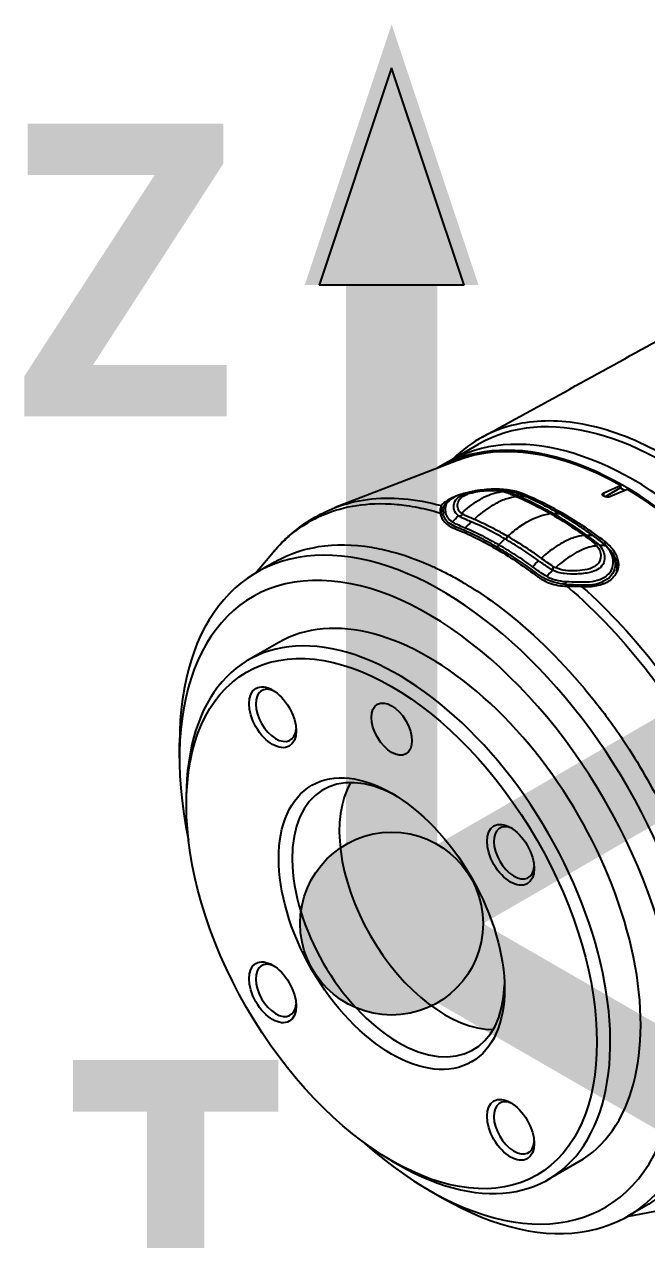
# Model space of a CAD drawing. Header units: millimetres. Extents: x 0 to 4378, y 0 to 2376.
# Drawn here: x 2523.5 to 2588.9, y 1861.7 to 1989.2 of the extents above; entities that cross this region are included whole.
import ezdxf

# ---------------------------------------------------------------- set-up
doc = ezdxf.new("R2010")
doc.units = ezdxf.units.MM
doc.header["$LTSCALE"] = 0.2
for name, color, linetype in [('01_Object Line', 4, 'Continuous'), ('07_Special Line2', 76, 'Continuous'), ('12_Before Rev.Num.', 5, 'Continuous')]:
    doc.layers.add(name, color=color, linetype=linetype)
doc.layers.add('14_Mark', color=7, linetype='Continuous', true_color=0xe03c31)
doc.styles.add('Rainbow-5.0 Style', font='malgunsl.ttf')

# ---------------------------------------------------------------- blocks, each defined once
blk = doc.blocks.new('Blk$A32R2-0W24N')
for p, q in [((-140.7, 909.32), (-137.52, 911.15)), ((-139.84, 909.42), (-152.59, 904.5)), ((-140.7, 909.32), (-141.76, 908.7)), ((-133.05, 905.85), (-133.05, 906.02)), ((-133.05, 905.67), (-133.05, 905.67)), ((-124.38, 906.06), (-122.61, 906.82)), ((-124.38, 905.71), (-124.38, 906.06)), ((-122.61, 906.58), (-124.23, 905.65)), ((-121.91, 906.42), (-123.67, 905.66)), ((-122.61, 906.82), (-122.61, 906.58)), ((-122.61, 906.58), (-122.15, 906.31)), ((-141.49, 903.74), (-141.49, 903.67)), ((-139.54, 903.59), (-139.54, 903.59)), ((-139.09, 903.76), (-139.09, 903.76)), ((-128.71, 903.67), (-128.71, 903.91)), ((-139.48, 902.29), (-139.48, 902.29)), ((-138.58, 901.91), (-138.58, 901.91)), ((-136.23, 902.44), (-136.23, 902.44)), ((-136.95, 901.11), (-136.95, 901.11)), ((-135.02, 900.96), (-135.02, 900.96)), ((-124.25, 900.93), (-124.25, 900.59)), ((-160.95, 897.63), (-159.04, 899.87)), ((-134.22, 899.54), (-134.22, 899.54)), ((-131.56, 899.64), (-131.56, 899.64)), ((-130.53, 899.56), (-130.53, 899.56)), ((-130.51, 899.57), (-130.51, 899.57)), ((-130.22, 899.81), (-130.22, 899.81)), ((-130.1, 899.9), (-130.1, 899.9)), ((-129.34, 900.45), (-129.34, 900.45)), ((-127.07, 899.88), (-127.07, 899.88)), ((-124.25, 900.5), (-124.25, 900.5)), ((-158.96, 898.77), (-160.85, 897.68)), ((-126, 898.05), (-126, 898.05)), ((-124.55, 898.43), (-124.55, 898.43)), ((-122.98, 898.12), (-122.98, 897.82)), ((-131.37, 897.57), (-131.37, 897.57)), ((-128.62, 897.59), (-128.63, 897.59)), ((-127.88, 897.52), (-127.88, 897.52)), ((-126, 897.66), (-126, 897.66)), ((-127.09, 896.71), (-127.09, 896.71)), ((-126.25, 895.82), (-126.25, 895.82)), ((-125.43, 896.45), (-125.43, 896.45)), ((-126.19, 894.41), (-126.19, 894.41)), ((-158.5, 890.35), (-161.68, 888.51)), ((-168.93, 878.2), (-168.93, 879.83)), ((-168.2, 873.29), (-168.2, 874.1)), ((-146.65, 835.96), (-145.95, 835.55)), ((-127.03, 835.83), (-130.21, 833.99)), ((-142.76, 832.88), (-141.35, 832.06)), ((-119.01, 830.62), (-121.94, 830.08)), ((-119.97, 831.22), (-121.85, 830.13))]:
    blk.add_line(p, q)
for centre, major_axis, ratio, start_param, end_param in [((-118.02, 877.38), (19.5, -33.77), 0.57735, 0, 3.141593), ((-121.2, 875.54), (19.5, -33.77), 0.57735, 0, 3.141593), ((-121.2, 875.54), (19.5, -33.77), 0.57735, 0, 3.141593), ((-122.26, 874.93), (19.5, -33.77), 0.57735, 6.276472, 9.431491), ((-122.26, 874.93), (-19.41, 33.62), 0.57735, 5.510668, 6.192986), ((-135.65, 896.73), (-2.01, -9.4), 0.657892, 3.207955, 3.309887), ((-134.2, 906.31), (0.123, 0.346), 0.586063, 3.505391, 4.05706), ((-128.56, 870.63), (21.99, -35.18), 0.558405, 2.458612, 2.489385), ((-134.15, 896.35), (2.02, 9.23), 0.669342, 0.072693, 0.1726), ((-128.65, 871.24), (19.98, -34.61), 0.577349, 2.358445, 2.512651), ((-122.26, 874.93), (19.41, -33.62), 0.57735, 0.0902, 2.343313), ((-122.26, 874.93), (-19.5, 33.77), 0.57735, 0.251781, 0.251867), ((-122.26, 874.93), (-19.5, 33.77), 0.57735, 0.219576, 0.219609), ((-122.26, 874.93), (-17.98, 31.13), 0.57735, 0.101577, 0.10159), ((-139.54, 903.97), (-0.399, 0.039), 0.823926, 1.423079, 2.74037), ((-135.66, 906.31), (-3.97, -2.05), 0.476479, 0.211736, 0.2911), ((-129.76, 904.13), (-0.177, -0.308), 0.579231, 0.292939, 1.038344), ((-128.65, 871.24), (-19.98, 34.61), 0.577351, 5.341331, 5.500035), ((-134.7, 901.56), (0.135, 0.319), 0.655917, 3.458041, 4.784387), ((-128.66, 870.72), (21.68, -35.31), 0.553474, 2.187803, 2.218617), ((-127.11, 892.28), (-2.06, -9.21), 0.669522, 3.217308, 3.317215), ((-125.3, 901.17), (-0.226, -0.288), 0.524587, 0.216973, 1.096818), ((-141.35, 863.91), (19.5, -33.77), 0.57735, 5.497787, 10.210176), ((-132.43, 898.68), (-1.5, 0), 0.57735, 5.393777, 5.394101), ((-132.22, 899.99), (2, 0), 0.577602, 6.101672, 6.101975), ((-125.76, 891.02), (-2.02, -9.4), 0.657828, 3.208445, 3.310377), ((-132.22, 899.99), (-2, 0), 0.577602, 1.360978, 1.364511), ((-132.22, 899.99), (-2, 0), 0.577602, 2.317387, 2.317522), ((-132.22, 898.8), (2, 0), 0.57735, 5.868287, 5.869086), ((-132.22, 898.8), (2, 0), 0.57735, 6.180219, 6.184222), ((-129.73, 898.31), (0.008, 0.395), 0.120682, 3.412409, 4.729332), ((-126.38, 900.95), (-4.24, -1.59), 0.623526, 0.480007, 0.55937), ((-142.76, 863.09), (-18.5, 32.04), 0.57735, 2.086336, 7.338442), ((-132.22, 898.8), (2, 0), 0.57735, 5.048975, 5.049302), ((-142.76, 863.09), (15.74, -27.26), 0.57735, 0, 3.141593), ((-145.95, 861.25), (15.74, -27.26), 0.57735, 5.497787, 10.210176), ((-101.05, 887.18), (14.54, -25.18), 0.57735, 4.305765, 4.305803), ((-118.78, 887.63), (-1, 1.73), 0.57735, 0.213181, 0.213461), ((-118.78, 887.63), (-1, 1.73), 0.57735, 1.221476, 1.223962), ((-158.8, 882.7), (-1.5, 2.6), 0.57735, 5.577992, 10.129971), ((-145.95, 861.25), (-7.88, 13.65), 0.57735, 5.52902, 10.178943), ((-141, 864.11), (-7.88, 13.65), 0.57735, 0.319372, 2.82222), ((-133.8, 868.27), (-1.5, 2.6), 0.57735, 5.577992, 10.129971), ((-158.8, 853.83), (-1.5, 2.6), 0.57735, 5.577992, 10.129971), ((-133.8, 839.4), (-1.5, 2.6), 0.57735, 5.577992, 10.129971)]:
    blk.add_ellipse(centre, major_axis=major_axis, ratio=ratio, start_param=start_param, end_param=end_param)
for centre, major_axis in [((-146.65, 860.84), (15.24, -26.39)), ((-159.15, 882.5), (-1.75, 3.03)), ((-146.65, 881.26), (-1.5, 2.6)), ((-146.65, 860.84), (-8.38, 14.52)), ((-134.16, 868.06), (-1.75, 3.03)), ((-159.15, 853.63), (-1.75, 3.03)), ((-134.16, 839.2), (-1.75, 3.03))]:
    blk.add_ellipse(centre, major_axis=major_axis, ratio=0.57735)
for points in [[(-137.15, 911.9), (-131.02, 915.25), (-124.87, 918.63), (-118.71, 922.05)], [(-134.06, 906.2), (-134.53, 906.32), (-135.07, 906.38), (-135.63, 906.39)], [(-133.49, 906.02), (-133.67, 906.09), (-133.85, 906.15), (-134.05, 906.2)], [(-133.5, 905.65), (-132.33, 905.14), (-131.16, 904.55), (-129.98, 903.87)], [(-132.58, 905.65), (-132.88, 905.78), (-133.18, 905.9), (-133.49, 906.02)], [(-152.59, 904.5), (-152.59, 904.5), (-152.59, 904.5), (-152.59, 904.5)], [(-140.85, 905.01), (-140.79, 905.07), (-140.72, 905.12), (-140.66, 905.18)], [(-141.48, 903.9), (-141.49, 903.83), (-141.5, 903.75), (-141.49, 903.66)], [(-141.24, 903.89), (-141.34, 903.81), (-141.42, 903.68), (-141.46, 903.57)], [(-141.24, 903.89), (-141.17, 903.94), (-141.09, 904), (-141.01, 904.05)], [(-140.27, 903), (-140.06, 903.22), (-139.84, 903.44), (-139.63, 903.65)], [(-138.52, 903.49), (-138.51, 903.49), (-138.51, 903.49), (-138.51, 903.49)], [(-129.98, 903.87), (-128.8, 903.19), (-127.61, 902.42), (-126.44, 901.58)], [(-129.69, 903.89), (-129.48, 903.9), (-129.26, 903.89), (-129.05, 903.87)], [(-138.29, 903), (-138.5, 902.8), (-138.71, 902.59), (-138.92, 902.38)], [(-138.26, 902.09), (-138.26, 902.09), (-138.26, 902.09), (-138.26, 902.09)], [(-126.12, 902), (-126.02, 901.93), (-125.92, 901.86), (-125.81, 901.78)], [(-135.56, 900.34), (-135.49, 900.42), (-135.44, 900.51), (-135.4, 900.6)], [(-124.63, 900.9), (-124.92, 901.14), (-125.22, 901.36), (-125.52, 901.57)], [(-124.17, 900.49), (-124.3, 900.63), (-124.46, 900.77), (-124.63, 900.9)], [(-159.04, 899.87), (-159.04, 899.88), (-159.03, 899.89), (-159.03, 899.89)], [(-135.65, 900.15), (-135.63, 900.22), (-135.6, 900.29), (-135.56, 900.34)], [(-131.86, 898.3), (-131.65, 898.52), (-131.44, 898.73), (-131.23, 898.93)], [(-125.58, 898.19), (-125.58, 898.19), (-125.58, 898.19), (-125.58, 898.19)], [(-129.73, 897.93), (-129.96, 897.73), (-130.17, 897.51), (-130.39, 897.29)], [(-128.35, 896.45), (-128.35, 896.55), (-128.35, 896.65), (-128.35, 896.74)], [(-124.72, 896.99), (-124.72, 896.99), (-124.72, 896.99), (-124.72, 896.99)], [(-128.34, 896.25), (-128.35, 896.32), (-128.35, 896.39), (-128.35, 896.45)], [(-127.83, 895.89), (-127.83, 895.89), (-127.83, 895.89), (-127.83, 895.89)], [(-124.55, 896.71), (-124.52, 896.64), (-124.49, 896.55), (-124.47, 896.46)], [(-126.48, 894.68), (-126.48, 894.68), (-126.48, 894.68), (-126.48, 894.68)], [(-125.34, 894.98), (-125.34, 894.98), (-125.34, 894.98), (-125.34, 894.98)], [(-125.09, 894.74), (-125.09, 894.74), (-125.09, 894.74), (-125.09, 894.74)], [(-124.47, 894.15), (-124.47, 894.15), (-124.47, 894.15), (-124.47, 894.15)], [(-123.97, 893.65), (-123.97, 893.65), (-123.97, 893.65), (-123.97, 893.65)], [(-123.59, 893.26), (-123.59, 893.26), (-123.59, 893.26), (-123.59, 893.26)], [(-123.33, 893), (-123.34, 893), (-123.34, 893), (-123.34, 893)], [(-122.92, 892.57), (-122.92, 892.57), (-122.92, 892.57), (-122.92, 892.57)], [(-122.9, 892.55), (-122.9, 892.55), (-122.9, 892.55), (-122.9, 892.55)], [(-122.12, 891.7), (-122.12, 891.7), (-122.12, 891.7), (-122.12, 891.7)]]:
    blk.add_open_spline(points, degree=3)
for points, knots in [([(-118.02, 909.99), (-120.76, 911.54), (-123.49, 912.61), (-128.55, 913.67), (-130.86, 913.73), (-134.43, 913.09), (-135.78, 912.63), (-138.18, 911.35), (-139.24, 910.56), (-140.19, 909.61)], [0.000001, 0.000001, 0.000001, 0.000001, 1.164971, 1.164971, 2.245726, 2.245726, 2.976579, 2.976579, 3.662816, 3.662816, 3.662816, 3.662816]), ([(-152.59, 904.5), (-151.51, 904.92), (-150.36, 905.2), (-149.17, 905.36), (-146.77, 905.67), (-144.16, 905.46), (-141.41, 904.71)], [-0.1678514, -0.1678514, -0.1678514, -0.1678514, -0.1123126, -0.1123126, -0.1123126, 0, 0, 0, 0]), ([(-140.01, 905.65), (-140.31, 905.53), (-140.57, 905.4), (-141.08, 905.08), (-141.29, 904.9), (-141.41, 904.71)], [-0.2892406, -0.2892406, -0.2892406, -0.2892406, -0.1642391, -0.1642391, -0.0003909, -0.0003909, -0.0003909, -0.0003909]), ([(-139.82, 905.75), (-139.86, 905.73), (-139.9, 905.71), (-140.21, 905.55), (-140.43, 905.38), (-140.79, 905.07), (-140.91, 904.92), (-141.04, 904.54), (-141.05, 904.31), (-141.01, 904.05)], [27.245572, 27.245572, 27.245572, 27.245572, 27.43036, 27.43036, 28.758819, 28.758819, 30.087278, 30.087278, 31.415738, 31.415738, 31.415738, 31.415738]), ([(-139.63, 903.65), (-140.09, 903.97), (-140.21, 904.49), (-140.08, 904.94), (-140.01, 905.21), (-139.83, 905.44), (-139.56, 905.63), (-139.37, 905.77), (-139.14, 905.88), (-138.85, 905.97), (-138.17, 906.19), (-137.29, 906.3), (-136.43, 906.34), (-135.82, 906.37), (-135.22, 906.33), (-134.7, 906.22)], [6.83821, 6.83821, 6.83821, 6.83821, 9.362067, 9.362067, 9.362067, 10.842339, 10.842339, 10.842339, 11.887217, 11.887217, 11.887217, 14.411544, 14.411544, 14.411544, 16.204654, 16.204654, 16.204654, 16.204654]), ([(-139.82, 905.75), (-139.69, 905.81), (-139.55, 905.86), (-139.19, 905.98), (-138.96, 906.03), (-138.34, 906.17), (-137.96, 906.23), (-137.21, 906.32), (-136.86, 906.36), (-136.42, 906.38), (-136.32, 906.38), (-136.13, 906.39), (-136.04, 906.39), (-135.84, 906.39), (-135.74, 906.39), (-135.63, 906.39)], [0, 0, 0, 0, 0.0433293, 0.0433293, 0.1165032, 0.1165032, 0.2464569, 0.2464569, 0.3524355, 0.3524355, 0.3803043, 0.3803043, 0.4094502, 0.4094502, 0.4402949, 0.4402949, 0.4402949, 0.4402949]), ([(-139.33, 903.91), (-139.19, 904.04), (-139.05, 904.16), (-138.9, 904.28), (-138.32, 904.76), (-137.73, 905.17), (-137.14, 905.49), (-137.13, 905.49), (-137.13, 905.5), (-137.12, 905.51), (-136.52, 905.82), (-135.92, 906.04), (-135.35, 906.14), (-135.23, 906.17), (-135.11, 906.19), (-134.99, 906.2)], [-8.25646, -8.25646, -8.25646, -8.25646, -7.624618, -7.624618, -7.624618, -5.1247, -5.1247, -5.1247, -5.082989, -5.082989, -5.082989, -2.541442, -2.541442, -2.541442, -1.992945, -1.992945, -1.992945, -1.992945]), ([(-139.27, 905.61), (-139.12, 905.74), (-138.92, 905.84), (-138.53, 905.98), (-138.37, 906.03), (-138.2, 906.07)], [10.889931, 10.889931, 10.889931, 10.889931, 11.886462, 11.886462, 12.517617, 12.517617, 12.517617, 12.517617]), ([(-133.05, 906.02), (-133.48, 906.18), (-133.97, 906.29), (-135.04, 906.43), (-135.62, 906.45), (-136.84, 906.4), (-137.48, 906.32), (-138.13, 906.2), (-138.19, 906.19), (-138.24, 906.18)], [-1.0630218, -1.0630218, -1.0630218, -1.0630218, -0.8848058, -0.8848058, -0.7073819, -0.7073819, -0.5174641, -0.5174641, -0.50072, -0.50072, -0.50072, -0.50072]), ([(-138.2, 906.07), (-137.68, 906.2), (-137.09, 906.27), (-135.97, 906.32), (-135.45, 906.29), (-134.99, 906.2)], [12.517617, 12.517617, 12.517617, 12.517617, 14.410588, 14.410588, 16.122304, 16.122304, 16.122304, 16.122304]), ([(-133.5, 905.65), (-133.84, 905.62), (-134.19, 905.54), (-134.54, 905.43), (-134.95, 905.3), (-135.35, 905.13), (-135.77, 904.9), (-136.35, 904.58), (-136.94, 904.17), (-137.55, 903.67), (-137.7, 903.54), (-137.85, 903.41), (-138, 903.27)], [1.942734, 1.942734, 1.942734, 1.942734, 3.510907, 3.510907, 3.510907, 5.294969, 5.294969, 5.294969, 7.771433, 7.771433, 7.771433, 8.384461, 8.384461, 8.384461, 8.384461]), ([(-134.99, 906.2), (-134.89, 906.18), (-134.8, 906.15), (-134.71, 906.13), (-134.62, 906.1), (-134.53, 906.07), (-134.45, 906.04), (-134.43, 906.04), (-134.41, 906.03), (-134.39, 906.02)], [16.1226828, 16.1226828, 16.1226828, 16.1226828, 16.4885012, 16.4885012, 16.4885012, 16.8511653, 16.8511653, 16.8511653, 16.9347143, 16.9347143, 16.9347143, 16.9347143]), ([(-134.7, 906.22), (-134.6, 906.2), (-134.51, 906.17), (-134.42, 906.15), (-134.33, 906.12), (-134.25, 906.09), (-134.17, 906.06), (-134.15, 906.06), (-134.13, 906.05), (-134.11, 906.04)], [16.2046565, 16.2046565, 16.2046565, 16.2046565, 16.5350251, 16.5350251, 16.5350251, 16.8635253, 16.8635253, 16.8635253, 16.9347143, 16.9347143, 16.9347143, 16.9347143]), ([(-134.39, 906.02), (-134.26, 905.97), (-134.07, 905.89), (-133.8, 905.78), (-133.65, 905.71), (-133.5, 905.65)], [0, 0, 0, 0, 0.0569111, 0.0569111, 0.1273668, 0.1273668, 0.1273668, 0.1273668]), ([(-133.22, 905.67), (-132.93, 905.54), (-132.63, 905.41), (-132.05, 905.14), (-131.75, 904.99), (-130.87, 904.55), (-130.28, 904.23), (-129.69, 903.89)], [-0.5003967, -0.5003967, -0.5003967, -0.5003967, -0.3749442, -0.3749442, -0.2498089, -0.2498089, 0, 0, 0, 0]), ([(-129.05, 903.87), (-129.45, 904.1), (-129.84, 904.31), (-130.23, 904.52), (-130.62, 904.72), (-131.01, 904.92), (-131.4, 905.11), (-131.8, 905.3), (-132.19, 905.48), (-132.58, 905.65)], [13.589461, 13.589461, 13.589461, 13.589461, 15.291102, 15.291102, 15.291102, 16.992719, 16.992719, 16.992719, 18.712231, 18.712231, 18.712231, 18.712231]), ([(-123.67, 905.66), (-123.72, 905.64), (-123.77, 905.62), (-123.9, 905.61), (-123.96, 905.6), (-124.09, 905.61), (-124.16, 905.63), (-124.28, 905.66), (-124.34, 905.68), (-124.42, 905.74), (-124.46, 905.77), (-124.51, 905.83), (-124.53, 905.87), (-124.53, 905.93), (-124.51, 905.96), (-124.46, 906.02), (-124.42, 906.05), (-124.38, 906.06)], [0.1511512, 0.1511512, 0.1511512, 0.1511512, 0.1700527, 0.1700527, 0.1890362, 0.1890362, 0.2079284, 0.2079284, 0.2268206, 0.2268206, 0.2457128, 0.2457128, 0.264605, 0.264605, 0.2835884, 0.2835884, 0.3024899, 0.3024899, 0.3024899, 0.3024899]), ([(-159.03, 899.89), (-158.41, 900.63), (-157.91, 901.07), (-157.63, 901.32), (-157.5, 901.44), (-157.41, 901.52), (-157.36, 901.56), (-157.03, 901.84), (-156.52, 902.25), (-155.8, 902.71), (-154.86, 903.31), (-154.26, 903.56), (-154.09, 903.64), (-154, 903.68), (-153.91, 903.72), (-153.81, 903.76), (-152.7, 904.23), (-151.52, 904.55), (-150.29, 904.74), (-149.19, 904.9), (-147.8, 905), (-146.08, 904.84), (-145.52, 904.79), (-144.77, 904.7), (-143.83, 904.51), (-143.16, 904.38), (-142.4, 904.19), (-141.55, 903.93)], [-0.2964944, -0.2964944, -0.2964944, -0.2964944, -0.2645883, -0.2645883, -0.2645883, -0.25, -0.25, -0.25, -0.21875, -0.21875, -0.21875, -0.1875, -0.1875, -0.1875, -0.1826751, -0.1826751, -0.1826751, -0.125, -0.125, -0.125, -0.0625, -0.0625, -0.0625, -0.0258077, -0.0258077, -0.0258077, 0, 0, 0, 0]), ([(-159.03, 899.89), (-159.03, 899.89), (-159.03, 899.89), (-159.03, 899.89), (-159.03, 899.89), (-159.03, 899.89), (-159.03, 899.9), (-159.03, 899.9), (-159.03, 899.9), (-159.03, 899.9), (-159.03, 899.9), (-159.02, 899.9), (-159.02, 899.9), (-159.02, 899.9), (-159.02, 899.9), (-159.01, 899.91), (-159.01, 899.91), (-158.99, 899.94), (-158.98, 899.95), (-158.92, 900.02), (-158.88, 900.07), (-158.71, 900.26), (-158.57, 900.41), (-158.04, 900.98), (-157.62, 901.38), (-155.81, 902.93), (-154.26, 903.85), (-152.59, 904.5)], [0, 0, 0, 0, 0.00005, 0.00005, 0.000069, 0.000069, 0.00013, 0.00013, 0.00017, 0.00017, 0.00029, 0.00029, 0.00065, 0.00065, 0.00173, 0.00173, 0.00497, 0.00497, 0.01469, 0.01469, 0.04385, 0.04385, 0.131336, 0.131336, 0.393933, 0.393933, 1.206043, 1.206043, 1.206043, 1.206043]), ([(-141.41, 904.71), (-141.43, 904.69), (-141.44, 904.66), (-141.47, 904.61), (-141.48, 904.58), (-141.52, 904.49), (-141.53, 904.43), (-141.58, 904.18), (-141.56, 904), (-141.55, 903.93)], [-0.06400045, -0.06400045, -0.06400045, -0.06400045, -0.05698624, -0.05698624, -0.05040221, -0.05040221, -0.03728617, -0.03728617, -0.00001779, -0.00001779, -0.00001779, -0.00001779]), ([(-141.48, 903.9), (-141.47, 904), (-141.45, 904.1), (-141.35, 904.36), (-141.26, 904.53), (-141.09, 904.77), (-141.02, 904.85), (-140.95, 904.91)], [0, 0, 0, 0, 0.043852, 0.043852, 0.1087099, 0.1087099, 0.1542399, 0.1542399, 0.1542399, 0.1542399]), ([(-140.85, 905.01), (-140.9, 904.97), (-140.95, 904.92), (-140.99, 904.87), (-141, 904.87), (-141, 904.87), (-141, 904.87), (-141.23, 904.62), (-141.31, 904.32), (-141.24, 903.89)], [-39.614388, -39.614388, -39.614388, -39.614388, -39.2015, -39.2015, -39.2015, -39.181422, -39.181422, -39.181422, -37.039584, -37.039584, -37.039584, -37.039584]), ([(-139.33, 903.91), (-139.68, 904.18), (-139.79, 904.56), (-139.71, 904.94), (-139.67, 905.14), (-139.57, 905.33), (-139.41, 905.49), (-139.37, 905.53), (-139.32, 905.57), (-139.27, 905.61)], [7.141582, 7.141582, 7.141582, 7.141582, 9.362054, 9.362054, 9.362054, 10.573628, 10.573628, 10.573628, 10.889931, 10.889931, 10.889931, 10.889931]), ([(-141.55, 903.93), (-141.5, 903.56), (-141.34, 903.24), (-140.94, 902.82), (-140.78, 902.69), (-140.5, 902.52), (-140.4, 902.47), (-140.19, 902.37), (-140.12, 902.35), (-139.97, 902.29)], [-0.4608596, -0.4608596, -0.4608596, -0.4608596, -0.2319778, -0.2319778, -0.1176594, -0.1176594, -0.0605125, -0.0605125, -0.000004, -0.000004, -0.000004, -0.000004]), ([(-135.56, 900.34), (-136.11, 900.66), (-136.66, 900.96), (-137.21, 901.25), (-137.76, 901.53), (-138.31, 901.79), (-138.86, 902.03), (-138.86, 902.03), (-138.86, 902.04), (-138.87, 902.04), (-139.41, 902.28), (-140, 902.47), (-140.44, 902.75), (-140.45, 902.75), (-140.45, 902.75), (-140.45, 902.76), (-140.68, 902.9), (-140.85, 903.07), (-140.99, 903.26), (-141.12, 903.45), (-141.21, 903.66), (-141.24, 903.89)], [27.547428, 27.547428, 27.547428, 27.547428, 29.915632, 29.915632, 29.915632, 32.28311, 32.28311, 32.28311, 32.293424, 32.293424, 32.293424, 34.650769, 34.650769, 34.650769, 34.666423, 34.666423, 34.666423, 35.852922, 35.852922, 35.852922, 37.039421, 37.039421, 37.039421, 37.039421]), ([(-141.01, 904.05), (-141.01, 904.02), (-141, 903.99), (-140.99, 903.93), (-140.98, 903.9), (-140.96, 903.82), (-140.94, 903.77), (-140.9, 903.68), (-140.88, 903.64), (-140.83, 903.56), (-140.8, 903.51), (-140.67, 903.32), (-140.51, 903.15), (-140.27, 903)], [0, 0, 0, 0, 0.0146911, 0.0146911, 0.0270405, 0.0270405, 0.0580232, 0.0580232, 0.077436, 0.077436, 0.1037284, 0.1037284, 0.192379, 0.192379, 0.192379, 0.192379]), ([(-138.29, 903), (-138.35, 903.03), (-138.42, 903.06), (-138.48, 903.09), (-138.49, 903.1), (-138.51, 903.1), (-138.52, 903.11), (-138.6, 903.14), (-138.68, 903.18), (-138.76, 903.21), (-138.83, 903.24), (-138.91, 903.28), (-138.99, 903.31), (-139.06, 903.35), (-139.14, 903.38), (-139.21, 903.41), (-139.29, 903.45), (-139.36, 903.49), (-139.43, 903.53), (-139.5, 903.56), (-139.56, 903.6), (-139.63, 903.65)], [4.856644, 4.856644, 4.856644, 4.856644, 5.128657, 5.128657, 5.128657, 5.185049, 5.185049, 5.185049, 5.513346, 5.513346, 5.513346, 5.841966, 5.841966, 5.841966, 6.171736, 6.171736, 6.171736, 6.503514, 6.503514, 6.503514, 6.83821, 6.83821, 6.83821, 6.83821]), ([(-138, 903.27), (-138.01, 903.28), (-138.03, 903.28), (-138.44, 903.46), (-138.84, 903.62), (-139.18, 903.8)], [5.066669, 5.066669, 5.066669, 5.066669, 5.128657, 5.128657, 6.83821, 6.83821, 6.83821, 6.83821]), ([(-134.48, 901.49), (-134.88, 901.72), (-135.27, 901.94), (-135.67, 902.15), (-136.06, 902.36), (-136.46, 902.56), (-136.86, 902.75), (-137.24, 902.93), (-137.62, 903.11), (-138, 903.27)], [0, 0, 0, 0, 1.709554, 1.709554, 1.709554, 3.419104, 3.419104, 3.419104, 5.066451, 5.066451, 5.066451, 5.066451]), ([(-134.48, 901.49), (-134.07, 901.86), (-133.66, 902.18), (-133.26, 902.47), (-132.23, 903.2), (-131.24, 903.66), (-130.3, 903.82), (-130.19, 903.84), (-130.08, 903.86), (-129.98, 903.87)], [0.073579, 0.073579, 0.073579, 0.073579, 1.773456, 1.773456, 1.773456, 6.187837, 6.187837, 6.187837, 6.697304, 6.697304, 6.697304, 6.697304]), ([(-129.69, 903.89), (-129.1, 903.55), (-128.51, 903.19), (-127.78, 902.71), (-127.63, 902.61), (-127.37, 902.44), (-127.26, 902.36), (-126.82, 902.06), (-126.49, 901.83), (-126.16, 901.6)], [-0.5013435, -0.5013435, -0.5013435, -0.5013435, -0.2507469, -0.2507469, -0.1880948, -0.1880948, -0.1410476, -0.1410476, -0.0000391, -0.0000391, -0.0000391, -0.0000391]), ([(-125.52, 901.57), (-125.91, 901.86), (-126.31, 902.13), (-126.71, 902.4), (-127.09, 902.66), (-127.48, 902.91), (-127.87, 903.16), (-128.27, 903.4), (-128.65, 903.64), (-129.04, 903.86), (-129.05, 903.87), (-129.05, 903.87), (-129.05, 903.87)], [-18.712231, -18.712231, -18.712231, -18.712231, -16.997643, -16.997643, -16.997643, -15.300899, -15.300899, -15.300899, -13.604104, -13.604104, -13.604104, -13.589461, -13.589461, -13.589461, -13.589461]), ([(-140.27, 903), (-140.25, 902.99), (-140.23, 902.98), (-140.21, 902.96), (-140.03, 902.86), (-139.83, 902.77), (-139.63, 902.68), (-139.39, 902.58), (-139.16, 902.48), (-138.92, 902.38)], [33.655801, 33.655801, 33.655801, 33.655801, 33.760716, 33.760716, 33.760716, 34.688162, 34.688162, 34.688162, 35.7207, 35.7207, 35.7207, 35.7207]), ([(-139.97, 902.29), (-138.56, 901.72), (-137.15, 901.02), (-134.34, 899.4), (-132.93, 898.46), (-131.53, 897.41)], [0, 0, 0, 0, 0.604975, 0.604975, 1.212492, 1.212492, 1.212492, 1.212492]), ([(-138.92, 902.38), (-138.33, 902.13), (-137.75, 901.86), (-136.57, 901.26), (-135.99, 900.94), (-135.4, 900.6)], [35.720723, 35.720723, 35.720723, 35.720723, 38.259702, 38.259702, 40.798705, 40.798705, 40.798705, 40.798705]), ([(-134.76, 901.22), (-135.35, 901.56), (-135.93, 901.88), (-136.82, 902.33), (-137.11, 902.48), (-137.7, 902.75), (-137.99, 902.88), (-138.29, 903)], [-0.4980541, -0.4980541, -0.4980541, -0.4980541, -0.2482966, -0.2482966, -0.1249533, -0.1249533, -0.0001115, -0.0001115, -0.0001115, -0.0001115]), ([(-158.96, 898.77), (-158.86, 898.83), (-158.76, 898.89), (-157.34, 899.66), (-155.88, 900.15), (-152.55, 900.69), (-150.7, 900.66), (-148.05, 900.22), (-147.34, 900.07), (-145.4, 899.55), (-144.16, 899.11), (-142.55, 898.42), (-142.19, 898.25), (-141.4, 897.88), (-140.97, 897.66), (-140.08, 897.19), (-139.62, 896.93), (-138.88, 896.49), (-138.6, 896.32), (-138.21, 896.08), (-138.11, 896.01), (-137.05, 895.34), (-136.09, 894.67), (-132.07, 891.63), (-129.14, 888.76), (-125.45, 884.37), (-124.53, 883.19), (-123.08, 881.19), (-122.53, 880.39), (-120.48, 877.25), (-119.1, 874.81), (-116.99, 870.56), (-116.2, 868.78), (-114.82, 865.19), (-114.23, 863.38), (-113.28, 859.96), (-112.91, 858.34), (-112.42, 855.64), (-112.26, 854.55), (-112.02, 852.4), (-111.95, 851.35), (-111.9, 849.8), (-111.89, 849.3), (-111.91, 845.83), (-112.29, 843.09), (-113.4, 839.45), (-113.85, 838.33), (-114.75, 836.56), (-115.17, 835.86), (-116.81, 833.54), (-118.29, 832.19), (-119.97, 831.22)], [-15.185847, -15.185847, -15.185847, -15.185847, -15.126345, -15.126345, -14.357922, -14.357922, -13.491729, -13.491729, -13.178557, -13.178557, -12.649887, -12.649887, -12.498415, -12.498415, -12.318089, -12.318089, -12.124815, -12.124815, -12.007373, -12.007373, -11.964756, -11.964756, -11.555527, -11.555527, -10.242526, -10.242526, -9.787003, -9.787003, -9.494757, -9.494757, -8.658648, -8.658648, -8.069674, -8.069674, -7.481399, -7.481399, -6.943069, -6.943069, -6.570845, -6.570845, -6.198458, -6.198458, -6.015314, -6.015314, -4.920692, -4.920692, -4.383337, -4.383337, -3.995401, -3.995401, -2.988737, -2.988737, -2.988737, -2.988737]), ([(-135.4, 900.6), (-135.33, 900.67), (-135.25, 900.74), (-135.18, 900.81), (-135.08, 900.91), (-134.98, 901), (-134.89, 901.1), (-134.85, 901.14), (-134.8, 901.18), (-134.76, 901.22)], [-1.0896743, -1.0896743, -1.0896743, -1.0896743, -0.7634499, -0.7634499, -0.7634499, -0.3184296, -0.3184296, -0.3184296, -0.1133023, -0.1133023, -0.1133023, -0.1133023]), ([(-131.86, 898.3), (-132.44, 898.73), (-133.03, 899.14), (-134.21, 899.9), (-134.81, 900.26), (-135.4, 900.6)], [35.720722, 35.720722, 35.720722, 35.720722, 38.259702, 38.259702, 40.798705, 40.798705, 40.798705, 40.798705]), ([(-131.23, 898.93), (-131.52, 899.14), (-131.81, 899.35), (-132.4, 899.75), (-132.7, 899.95), (-133.58, 900.52), (-134.17, 900.88), (-134.76, 901.22)], [-0.4984902, -0.4984902, -0.4984902, -0.4984902, -0.3746356, -0.3746356, -0.2508217, -0.2508217, -0.0000001, -0.0000001, -0.0000001, -0.0000001]), ([(-130.94, 899.2), (-131.32, 899.47), (-131.71, 899.74), (-132.09, 900), (-132.88, 900.53), (-133.68, 901.03), (-134.48, 901.49)], [-5.096168, -5.096168, -5.096168, -5.096168, -3.432831, -3.432831, -3.432831, 0, 0, 0, 0]), ([(-126.44, 901.58), (-126.78, 901.54), (-127.13, 901.47), (-127.48, 901.36), (-127.89, 901.23), (-128.3, 901.05), (-128.71, 900.82), (-129.29, 900.51), (-129.88, 900.1), (-130.49, 899.59), (-130.64, 899.47), (-130.79, 899.33), (-130.94, 899.2)], [1.942734, 1.942734, 1.942734, 1.942734, 3.510907, 3.510907, 3.510907, 5.294969, 5.294969, 5.294969, 7.771433, 7.771433, 7.771433, 8.384461, 8.384461, 8.384461, 8.384461]), ([(-124.25, 900.93), (-123.86, 900.63), (-123.54, 900.29), (-123.07, 899.56), (-122.92, 899.19), (-122.81, 898.4), (-122.88, 898), (-123.24, 897.28), (-123.53, 896.97), (-124.27, 896.52), (-124.68, 896.37), (-125.62, 896.19), (-126.14, 896.16), (-126.67, 896.2)], [0, 0, 0, 0, 0.170338, 0.170338, 0.339954, 0.339954, 0.529798, 0.529798, 0.719657, 0.719657, 0.888889, 0.888889, 1.059151, 1.059151, 1.059151, 1.059151]), ([(-126.44, 901.58), (-126.3, 901.47), (-126.15, 901.36), (-125.87, 901.16), (-125.68, 901.02), (-125.55, 900.92)], [0, 0, 0, 0, 0.0616854, 0.0616854, 0.1115163, 0.1115163, 0.1115163, 0.1115163]), ([(-125.81, 901.78), (-125.24, 901.39), (-124.66, 900.97), (-123.45, 899.86), (-123.12, 899.06), (-123.27, 897.64), (-123.75, 897.03), (-124.55, 896.71)], [4.433636, 4.433636, 4.433636, 4.433636, 6.883366, 6.883366, 10.325049, 10.325049, 13.766731, 13.766731, 13.766731, 13.766731]), ([(-125.55, 900.92), (-125.53, 900.91), (-125.52, 900.89), (-125.5, 900.88), (-125.42, 900.82), (-125.35, 900.75), (-125.29, 900.69), (-125.22, 900.63), (-125.16, 900.56), (-125.1, 900.49)], [-16.9650672, -16.9650672, -16.9650672, -16.9650672, -16.8814942, -16.8814942, -16.8814942, -16.518726, -16.518726, -16.518726, -16.1528025, -16.1528025, -16.1528025, -16.1528025]), ([(-125.27, 900.94), (-125.25, 900.92), (-125.23, 900.91), (-125.22, 900.9), (-125.14, 900.84), (-125.07, 900.77), (-125, 900.71), (-124.93, 900.65), (-124.87, 900.58), (-124.81, 900.51)], [-16.9650672, -16.9650672, -16.9650672, -16.9650672, -16.8938577, -16.8938577, -16.8938577, -16.565263, -16.565263, -16.565263, -16.2347997, -16.2347997, -16.2347997, -16.2347997]), ([(-125.26, 901.39), (-124.84, 901.08), (-124.43, 900.78), (-123.75, 900.12), (-123.51, 899.8), (-123.13, 899.06), (-123.01, 898.64), (-122.98, 898.27)], [0.0772603, 0.0772603, 0.0772603, 0.0772603, 0.2575296, 0.2575296, 0.393836, 0.393836, 0.5442859, 0.5442859, 0.5442859, 0.5442859]), ([(-128.35, 896.45), (-128.74, 896.47), (-129.13, 896.53), (-129.5, 896.63), (-129.87, 896.72), (-130.22, 896.86), (-130.53, 897.03), (-131.17, 897.37), (-131.68, 897.82), (-132.23, 898.21), (-132.78, 898.6), (-133.33, 898.97), (-133.88, 899.32), (-133.89, 899.33), (-133.89, 899.33), (-133.89, 899.33), (-134.44, 899.68), (-134.99, 900.01), (-135.54, 900.33), (-135.55, 900.33), (-135.55, 900.34), (-135.56, 900.34)], [-37.039388, -37.039388, -37.039388, -37.039388, -35.852961, -35.852961, -35.852961, -34.66644, -34.66644, -34.66644, -32.296832, -32.296832, -32.296832, -29.935323, -29.935323, -29.935323, -29.920458, -29.920458, -29.920458, -27.574383, -27.574383, -27.574383, -27.547428, -27.547428, -27.547428, -27.547428]), ([(-124.81, 900.51), (-124.49, 900.14), (-124.31, 899.72), (-124.29, 899.33), (-124.26, 898.78), (-124.52, 898.31), (-125.04, 898), (-125.26, 897.87), (-125.53, 897.78), (-125.83, 897.7), (-126.25, 897.6), (-126.74, 897.55), (-127.24, 897.53), (-128.08, 897.49), (-129, 897.56), (-129.73, 897.93)], [-16.234798, -16.234798, -16.234798, -16.234798, -14.441202, -14.441202, -14.441202, -11.916208, -11.916208, -11.916208, -10.870941, -10.870941, -10.870941, -9.390513, -9.390513, -9.390513, -6.865662, -6.865662, -6.865662, -6.865662]), ([(-125.1, 900.49), (-125.22, 900.48), (-125.35, 900.46), (-125.47, 900.44), (-126.04, 900.33), (-126.63, 900.11), (-127.23, 899.8), (-127.24, 899.79), (-127.25, 899.79), (-127.26, 899.78), (-127.85, 899.47), (-128.44, 899.05), (-129.01, 898.58), (-129.16, 898.46), (-129.3, 898.33), (-129.45, 898.2)], [1.992945, 1.992945, 1.992945, 1.992945, 2.541442, 2.541442, 2.541442, 5.082989, 5.082989, 5.082989, 5.1247, 5.1247, 5.1247, 7.624618, 7.624618, 7.624618, 8.25646, 8.25646, 8.25646, 8.25646]), ([(-128.35, 896.74), (-127.93, 896.73), (-127.5, 896.72), (-126.66, 896.7), (-126.26, 896.68), (-125.49, 896.75), (-125.13, 896.84), (-124.48, 897.07), (-124.22, 897.22), (-123.58, 897.76), (-123.36, 898.27), (-123.4, 899.38), (-123.67, 899.98), (-124.16, 900.49)], [-31.415738, -31.415738, -31.415738, -31.415738, -30.087278, -30.087278, -28.758819, -28.758819, -27.43036, -27.43036, -26.101901, -26.101901, -23.444982, -23.444982, -20.788081, -20.788081, -20.788081, -20.788081]), ([(-125.1, 900.49), (-124.84, 900.17), (-124.69, 899.81), (-124.68, 899.1), (-124.81, 898.77), (-125.09, 898.51)], [-16.152793, -16.152793, -16.152793, -16.152793, -14.440216, -14.440216, -12.546701, -12.546701, -12.546701, -12.546701]), ([(-130.39, 897.29), (-130.42, 897.31), (-130.44, 897.32), (-130.47, 897.34), (-130.71, 897.48), (-130.93, 897.63), (-131.15, 897.78), (-131.39, 897.95), (-131.62, 898.13), (-131.86, 898.3)], [33.655801, 33.655801, 33.655801, 33.655801, 33.760753, 33.760753, 33.760753, 34.688313, 34.688313, 34.688313, 35.7207, 35.7207, 35.7207, 35.7207]), ([(-129.73, 897.93), (-129.83, 897.99), (-129.92, 898.04), (-130.01, 898.09), (-130.1, 898.14), (-130.18, 898.19), (-130.27, 898.25), (-130.35, 898.3), (-130.43, 898.36), (-130.51, 898.42), (-130.59, 898.47), (-130.67, 898.53), (-130.75, 898.59), (-130.83, 898.65), (-130.91, 898.7), (-130.99, 898.76), (-131.01, 898.77), (-131.02, 898.78), (-131.04, 898.79), (-131.1, 898.84), (-131.16, 898.88), (-131.23, 898.93)], [-6.865662, -6.865662, -6.865662, -6.865662, -6.53091, -6.53091, -6.53091, -6.199058, -6.199058, -6.199058, -5.869205, -5.869205, -5.869205, -5.540502, -5.540502, -5.540502, -5.212131, -5.212131, -5.212131, -5.149247, -5.149247, -5.149247, -4.883582, -4.883582, -4.883582, -4.883582]), ([(-129.68, 898.32), (-130.13, 898.58), (-130.51, 898.88), (-130.92, 899.18), (-130.93, 899.19), (-130.94, 899.2)], [-6.865662, -6.865662, -6.865662, -6.865662, -5.149247, -5.149247, -5.09617, -5.09617, -5.09617, -5.09617]), ([(-125.09, 898.51), (-125.18, 898.42), (-125.29, 898.34), (-125.68, 898.13), (-126.01, 898.03), (-126.38, 897.96), (-126.72, 897.9), (-127.08, 897.87), (-127.76, 897.85), (-128.07, 897.86), (-128.37, 897.9), (-128.75, 897.95), (-129.12, 898.05), (-129.45, 898.2)], [-12.546701, -12.546701, -12.546701, -12.546701, -11.915365, -11.915365, -10.602154, -10.602154, -10.602154, -9.390513, -9.390513, -8.401614, -8.401614, -8.401614, -7.169122, -7.169122, -7.169122, -7.169122]), ([(-123.01, 897.73), (-123.01, 897.77), (-123, 897.81), (-122.97, 897.99), (-122.97, 898.13), (-122.98, 898.27)], [-120.7220068, -120.7220068, -120.7220068, -120.7220068, -120.5192593, -120.5192593, -119.8736837, -119.8736837, -119.8736837, -119.8736837]), ([(-131.53, 897.41), (-131.38, 897.3), (-131.31, 897.25), (-131.08, 897.09), (-130.96, 897.01), (-130.58, 896.8), (-130.32, 896.68), (-129.48, 896.38), (-128.87, 896.26), (-128.24, 896.25)], [-0.3780935, -0.3780935, -0.3780935, -0.3780935, -0.3289343, -0.3289343, -0.2821356, -0.2821356, -0.188521, -0.188521, -0.0002986, -0.0002986, -0.0002986, -0.0002986]), ([(-130.39, 897.29), (-130.11, 897.14), (-129.79, 897.02), (-129.47, 896.93), (-129.45, 896.92), (-129.44, 896.92), (-129.42, 896.92), (-129.08, 896.82), (-128.72, 896.76), (-128.35, 896.74)], [-33.655783, -33.655783, -33.655783, -33.655783, -32.588177, -32.588177, -32.588177, -32.535769, -32.535769, -32.535769, -31.415738, -31.415738, -31.415738, -31.415738]), ([(-128.35, 896.45), (-127.65, 896.43), (-126.95, 896.38), (-126.3, 896.38), (-126.3, 896.38), (-126.29, 896.38), (-126.28, 896.38), (-125.96, 896.38), (-125.65, 896.41), (-125.35, 896.47), (-125.06, 896.52), (-124.79, 896.61), (-124.55, 896.71)], [37.039421, 37.039421, 37.039421, 37.039421, 39.181422, 39.181422, 39.181422, 39.2015, 39.2015, 39.2015, 40.272392, 40.272392, 40.272392, 41.323422, 41.323422, 41.323422, 41.323422]), ([(-128.24, 896.25), (-125.14, 893.61), (-122.17, 890.45), (-119.5, 886.96), (-118.09, 885.13), (-116.74, 883.17), (-115.51, 881.16), (-114.27, 879.15), (-113.14, 877.1), (-112.12, 874.99), (-111.1, 872.89), (-110.17, 870.72), (-109.39, 868.57), (-108.61, 866.41), (-107.96, 864.28), (-107.44, 862.15), (-106.92, 860.03), (-106.54, 857.9), (-106.3, 855.86), (-106.07, 853.82), (-105.97, 851.85), (-106.02, 849.95), (-106.12, 846.16), (-106.82, 842.69), (-108.05, 839.82), (-108.67, 838.38), (-109.42, 837.09), (-110.29, 835.96), (-111.16, 834.83), (-112.16, 833.84), (-113.27, 833.04), (-114.38, 832.23), (-115.58, 831.61), (-116.88, 831.16), (-117.56, 830.93), (-118.27, 830.74), (-119, 830.61)], [0, 0, 0, 0, 0.1205223, 0.1205223, 0.1205223, 0.1837668, 0.1837668, 0.1837668, 0.2470112, 0.2470112, 0.2470112, 0.3102557, 0.3102557, 0.3102557, 0.3735002, 0.3735002, 0.3735002, 0.4367446, 0.4367446, 0.4367446, 0.4999891, 0.4999891, 0.4999891, 0.6264781, 0.6264781, 0.6264781, 0.6897225, 0.6897225, 0.6897225, 0.752967, 0.752967, 0.752967, 0.8162115, 0.8162115, 0.8162115, 0.8493915, 0.8493915, 0.8493915, 0.8493915]), ([(-126.67, 896.2), (-126.73, 896.2), (-126.79, 896.2), (-126.93, 896.21), (-126.99, 896.21), (-127.18, 896.22), (-127.31, 896.22), (-127.82, 896.24), (-128.11, 896.24), (-128.24, 896.25)], [0.0000195, 0.0000195, 0.0000195, 0.0000195, 0.0187409, 0.0187409, 0.0363222, 0.0363222, 0.0713463, 0.0713463, 0.1704652, 0.1704652, 0.1704652, 0.1704652]), ([(-126.67, 896.2), (-123.82, 893.68), (-121.09, 890.73), (-118.61, 887.5), (-117.2, 885.66), (-115.85, 883.7), (-114.61, 881.68), (-113.37, 879.67), (-112.24, 877.61), (-111.22, 875.5), (-110.19, 873.39), (-109.27, 871.22), (-108.48, 869.06), (-107.7, 866.9), (-107.05, 864.76), (-106.53, 862.63), (-106.01, 860.5), (-105.63, 858.37), (-105.39, 856.33), (-105.15, 854.28), (-105.06, 852.3), (-105.11, 850.4), (-105.21, 846.6), (-105.9, 843.13), (-107.14, 840.24), (-107.76, 838.8), (-108.51, 837.52), (-109.38, 836.38), (-110.1, 835.44), (-110.92, 834.6), (-111.81, 833.88)], [-1, -1, -1, -1, -0.8874103, -0.8874103, -0.8874103, -0.8234994, -0.8234994, -0.8234994, -0.7595886, -0.7595886, -0.7595886, -0.6956777, -0.6956777, -0.6956777, -0.6317668, -0.6317668, -0.6317668, -0.5678559, -0.5678559, -0.5678559, -0.503945, -0.503945, -0.503945, -0.3761233, -0.3761233, -0.3761233, -0.3122124, -0.3122124, -0.3122124, -0.2591427, -0.2591427, -0.2591427, -0.2591427])]:
    blk.add_open_spline(points, degree=3, knots=knots)
blk = doc.blocks.new('A$C36afca62')
h = blk.add_hatch(color=256)
h.dxf.hatch_style = 1
h.paths.add_polyline_path([(6, 0, 1), (-6, 0, 1)])
at = {"layer": '12_Before Rev.Num.'}
blk.add_hatch(color=256, dxfattribs=at).paths.add_polyline_path([(0, 58.987), (-5.702, 41.88), (5.702, 41.88)])
blk.add_circle((0, 0), 6)
at = {"layer": '07_Special Line2', "const_width": 6}
blk.add_lwpolyline([(36.269, 20.94), (0, 0)], dxfattribs=at)
at = {"layer": '12_Before Rev.Num.'}
for p, q in [((0, 56.136), (-4.752, 41.88)), ((4.752, 41.88), (0, 56.136)), ((4.752, 41.88), (-4.752, 41.88))]:
    blk.add_line(p, q, dxfattribs=at)
at = {"layer": '12_Before Rev.Num.', "const_width": 6}
blk.add_lwpolyline([(0, 41.88), (0, 0)], dxfattribs=at)
at = {"layer": '14_Mark', "const_width": 6}
blk.add_lwpolyline([(36.269, -20.94), (0, 0)], dxfattribs=at)
at = {"insert": (-21.407, -18.551), "char_height": 19.2, "attachment_point": 4, "style": 'Rainbow-5.0 Style'}
blk.add_mtext('{\\fMalgun Gothic Semilight|b1|i0|c129|p50;T}', dxfattribs=at)
at = {"layer": '12_Before Rev.Num.', "insert": (-24.704, 42.87), "char_height": 19.2, "attachment_point": 4, "style": 'Rainbow-5.0 Style'}
blk.add_mtext('{\\fMalgun Gothic Semilight|b1|i0|c129|p50;Z}', dxfattribs=at)

msp = doc.modelspace()

# ---------------------------------------------------------------- block references
at = {"xscale": 1.6, "yscale": 1.6, "zscale": 1.6}
msp.add_blockref('A$C36afca62', (2562.099, 1894.866), dxfattribs=at)
at = {"layer": '01_Object Line'}
msp.add_blockref('Blk$A32R2-0W24N', (2708.753, 1034.021), dxfattribs=at)

doc.saveas('drawing.dxf')
